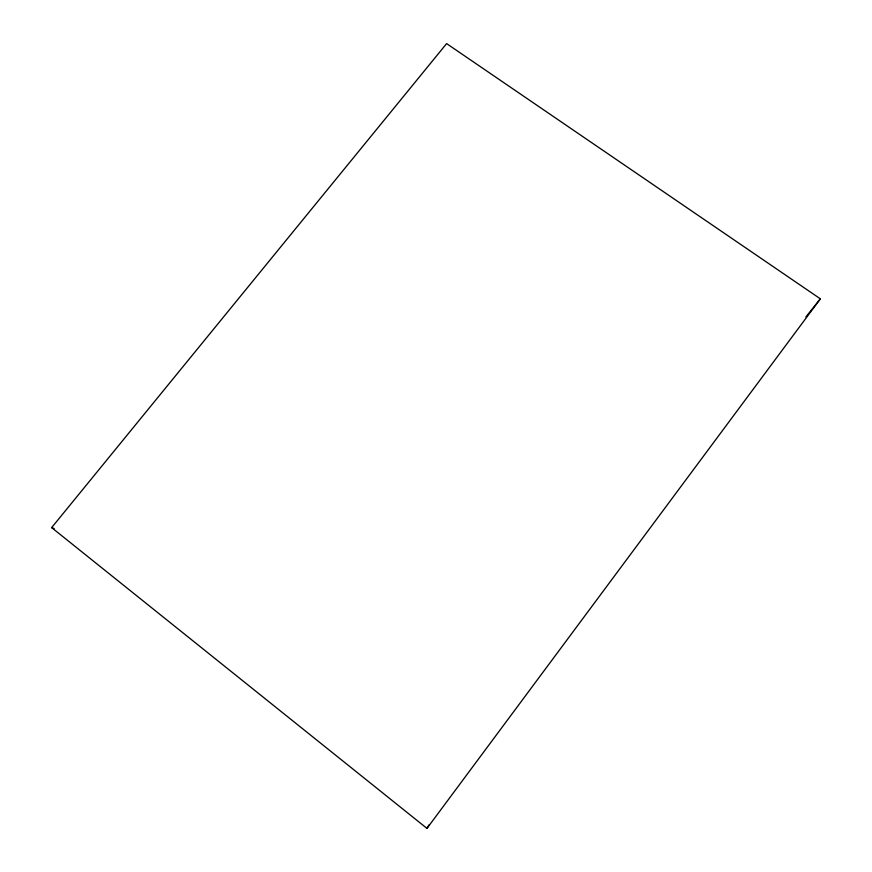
<?xml version="1.0" encoding="UTF-8"?>
<svg xmlns="http://www.w3.org/2000/svg" width="872" height="872" viewBox="0 0 872 872"><rect width="100%" height="100%" fill="white"/><g stroke="black" fill="none" stroke-linecap="round" stroke-linejoin="round"><path stroke-width="1.31" d="M426.975 828.4L820.356 298.834L446.617 43.6L51.644 527.615L426.975 828.4L429.002 824.879M805.881 316.928L820.356 298.834M51.644 527.615L54.195 528.563"/></g></svg>
